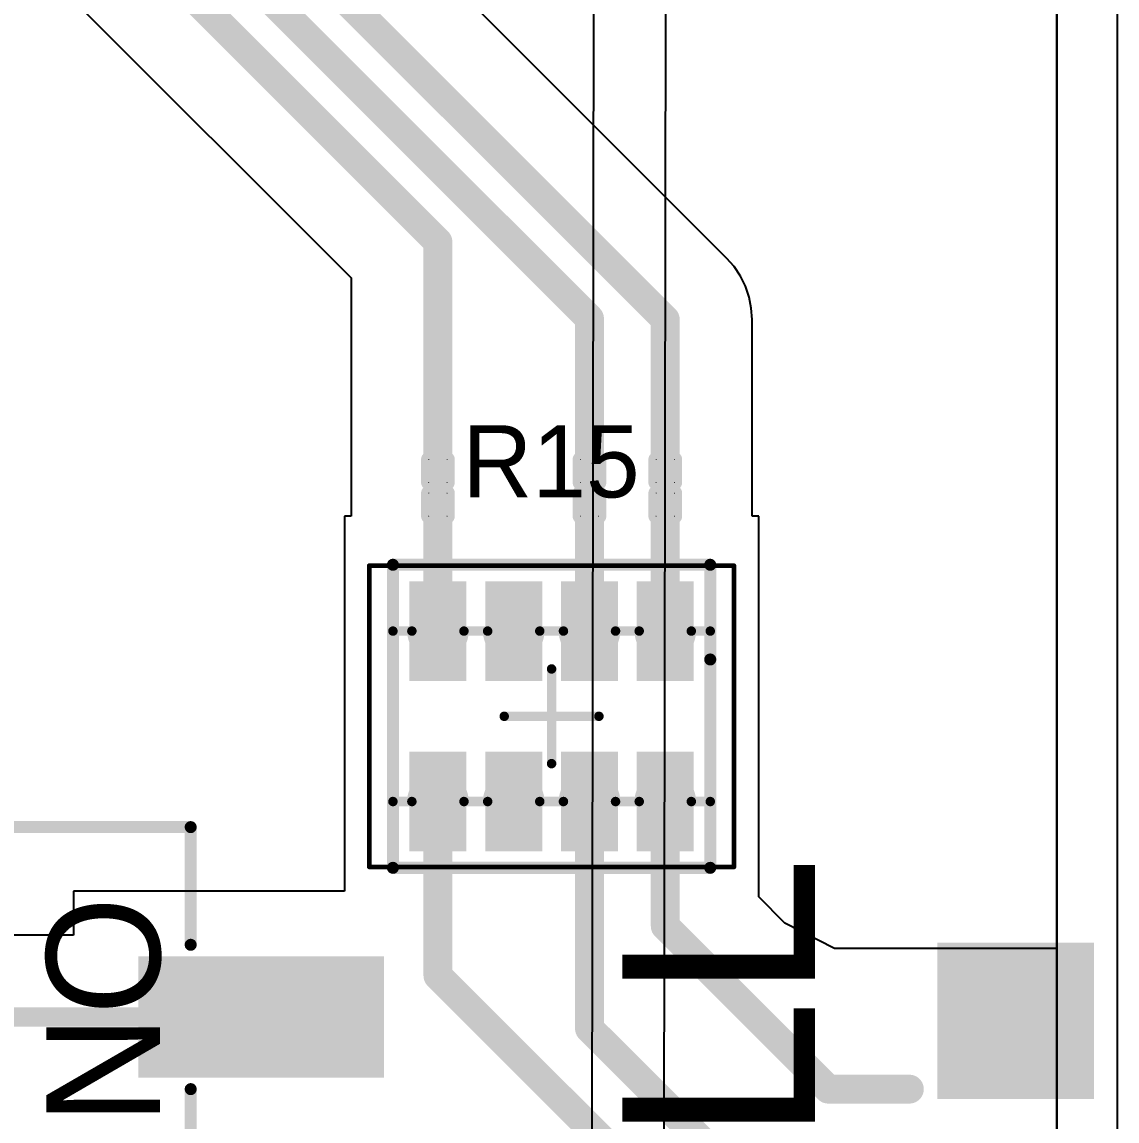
# Model space of a CAD drawing. Header units: millimetres. Extents: x 5.97 to 14.78, y 3.86 to 11.35.
# Drawn here: x 12.4099 to 12.865, y 7.3617 to 7.8187 of the extents above; entities that cross this region are included whole.
import ezdxf

# ---------------------------------------------------------------- set-up
doc = ezdxf.new("R2010")
doc.units = ezdxf.units.MM
doc.header["$MEASUREMENT"] = 0
for name, color, linetype in [('BottomLayer', 5, 'Continuous'), ('Mechanical13', 56, 'Continuous'), ('Mechanical15', 56, 'Continuous'), ('MidLayer1', 16, 'Continuous'), ('MidLayer2', 76, 'Continuous'), ('MultiLayer', 9, 'Continuous'), ('TopLayer', 1, 'Continuous'), ('TopOverlay', 2, 'Continuous'), ('TopPaste', 8, 'Continuous'), ('TopSolder', 216, 'Continuous')]:
    doc.layers.add(name, color=color, linetype=linetype)

# ---------------------------------------------------------------- blocks, each defined once
blk = doc.blocks.new('219_3MST_142')
at = {"layer": 'TopLayer'}
for points in [[(-0.0777559, 0.1212599), (-0.0777559, 0.2173229), (-0.1222441, 0.1212599), (-0.1222441, 0.2173229)], [(0.0222441, 0.1212599), (0.0222441, 0.2173229), (-0.0222441, 0.1212599), (-0.0222441, 0.2173229)], [(0.1222441, 0.1212599), (0.1222441, 0.2173229), (0.0777559, 0.1212599), (0.0777559, 0.2173229)], [(-0.0777559, -0.2173228), (-0.0777559, -0.1212598), (-0.1222441, -0.2173228), (-0.1222441, -0.1212598)], [(0.0222441, -0.2173228), (0.0222441, -0.1212598), (-0.0222441, -0.2173228), (-0.0222441, -0.1212598)], [(0.1222441, -0.2173228), (0.1222441, -0.1212598), (0.0777559, -0.2173228), (0.0777559, -0.1212598)]]:
    blk.add_solid(points, dxfattribs=at)
at = {"layer": 'TopOverlay', "const_width": 0.005}
for points in [[(-0.1789291, 0.1400001), (-0.1789291, -0.1399999)], [(-0.1789291, 0.1400001), (-0.13, 0.1400001)], [(-0.07, 0.1400088), (-0.03, 0.1400088)], [(0.03, 0.1400001), (0.07, 0.1400001)], [(0.1349122, 0.1400001), (0.1838583, 0.1400001)], [(0.1838583, 0.1400001), (0.1838583, -0.1417322)], [(-0.1789291, -0.1399999), (-0.13, -0.1399999)], [(-0.07, -0.1399999), (-0.03, -0.1399999)], [(0.03, -0.1399999), (0.07, -0.1399999)], [(0.1349122, -0.1417322), (0.1838583, -0.1417322)]]:
    blk.add_lwpolyline(points, dxfattribs=at)
at = {"layer": 'TopOverlay', "const_width": 0.0025}
for points in [[(-0.1801791, 0.1400001, 1), (-0.1776791, 0.1400001, 1)], [(-0.1801791, 0.1400001, 1), (-0.1776791, 0.1400001, 1)], [(-0.13125, 0.1400001, 1), (-0.12875, 0.1400001, 1)], [(-0.07125, 0.1400088, 1), (-0.06875, 0.1400088, 1)], [(-0.03125, 0.1400088, 1), (-0.02875, 0.1400088, 1)], [(0.02875, 0.1400001, 1), (0.03125, 0.1400001, 1)], [(0.06875, 0.1400001, 1), (0.07125, 0.1400001, 1)], [(0.1336622, 0.1400001, 1), (0.1361622, 0.1400001, 1)], [(0.1826083, 0.1400001, 1), (0.1851083, 0.1400001, 1)], [(0.1826083, 0.1400001, 1), (0.1851083, 0.1400001, 1)], [(-0.1801791, -0.1399999, 1), (-0.1776791, -0.1399999, 1)], [(-0.1801791, -0.1399999, 1), (-0.1776791, -0.1399999, 1)], [(-0.13125, -0.1399999, 1), (-0.12875, -0.1399999, 1)], [(-0.07125, -0.1399999, 1), (-0.06875, -0.1399999, 1)], [(-0.03125, -0.1399999, 1), (-0.02875, -0.1399999, 1)], [(0.02875, -0.1399999, 1), (0.03125, -0.1399999, 1)], [(0.06875, -0.1399999, 1), (0.07125, -0.1399999, 1)], [(0.1336622, -0.1417322, 1), (0.1361622, -0.1417322, 1)], [(0.1826083, -0.1417322, 1), (0.1851083, -0.1417322, 1)], [(0.1826083, -0.1417322, 1), (0.1851083, -0.1417322, 1)]]:
    blk.add_lwpolyline(points, format="xyb", close=True, dxfattribs=at)
at = {"layer": 'TopPaste'}
for points in [[(-0.0747559, 0.1182599), (-0.0747559, 0.2203229), (-0.1252441, 0.1182599), (-0.1252441, 0.2203229)], [(0.0252441, 0.1182599), (0.0252441, 0.2203229), (-0.0252441, 0.1182599), (-0.0252441, 0.2203229)], [(0.1252441, 0.1182599), (0.1252441, 0.2203229), (0.0747559, 0.1182599), (0.0747559, 0.2203229)], [(-0.0747559, -0.2203228), (-0.0747559, -0.1182598), (-0.1252441, -0.2203228), (-0.1252441, -0.1182598)], [(0.0252441, -0.2203228), (0.0252441, -0.1182598), (-0.0252441, -0.2203228), (-0.0252441, -0.1182598)], [(0.1252441, -0.2203228), (0.1252441, -0.1182598), (0.0747559, -0.2203228), (0.0747559, -0.1182598)]]:
    blk.add_solid(points, dxfattribs=at)
at = {"layer": 'TopSolder'}
for points in [[(-0.0752559, 0.1187599), (-0.0752559, 0.2198229), (-0.1247441, 0.1187599), (-0.1247441, 0.2198229)], [(0.0247441, 0.1187599), (0.0247441, 0.2198229), (-0.0247441, 0.1187599), (-0.0247441, 0.2198229)], [(0.1247441, 0.1187599), (0.1247441, 0.2198229), (0.0752559, 0.1187599), (0.0752559, 0.2198229)], [(-0.0752559, -0.2198228), (-0.0752559, -0.1187598), (-0.1247441, -0.2198228), (-0.1247441, -0.1187598)], [(0.0247441, -0.2198228), (0.0247441, -0.1187598), (-0.0247441, -0.2198228), (-0.0247441, -0.1187598)], [(0.1247441, -0.2198228), (0.1247441, -0.1187598), (0.0752559, -0.2198228), (0.0752559, -0.1187598)]]:
    blk.add_solid(points, dxfattribs=at)
at = {"layer": 'TopOverlay'}
for s, p in [('ON', (-0.15, 0.0800001)), ('1', (-0.11, -0.0999999)), ('3', (0.0893701, -0.0999999))]:
    blk.add_text(s, height=0.0472441, dxfattribs=at).set_placement(p)
blk = doc.blocks.new('0603R_4CC_158')
at = {"layer": 'Mechanical13', "const_width": 0.003937}
for points in [[(-0.0354331, 0.0659449), (-0.0354331, 0.0580709)], [(-0.0354331, 0.0659449), (0.035433, 0.0659449)], [(0.035433, 0.0659449), (0.035433, 0.0580709)], [(-0.0354331, 0.0364173), (-0.0354331, 0.0265748)], [(0.035433, 0.0364173), (0.035433, 0.0265748)], [(-0.0354331, 0.0049213), (-0.0354331, -0.0049213)], [(0.035433, 0.0049213), (0.035433, -0.0049213)], [(-0.0354331, -0.0265748), (-0.0354331, -0.0364173)], [(0.035433, -0.0265748), (0.035433, -0.0364173)], [(-0.0354331, -0.0580709), (-0.0354331, -0.0659449)], [(0.035433, -0.0580709), (0.035433, -0.0659449)], [(-0.0354331, -0.0659449), (0.035433, -0.0659449)]]:
    blk.add_lwpolyline(points, dxfattribs=at)
at = {"layer": 'Mechanical13', "const_width": 0.0019685}
for points in [[(-0.0364173, 0.0659449, 1), (-0.0344489, 0.0659449, 1)], [(-0.0364173, 0.0659449, 1), (-0.0344489, 0.0659449, 1)], [(0.0344488, 0.0659449, 1), (0.0364172, 0.0659449, 1)], [(0.0344488, 0.0659449, 1), (0.0364172, 0.0659449, 1)], [(-0.0364173, 0.0580709, 1), (-0.0344489, 0.0580709, 1)], [(-0.0364173, 0.0580709, 1), (-0.0344489, 0.0580709, 1)], [(0.0344488, 0.0580709, 1), (0.0364172, 0.0580709, 1)], [(0.0344488, 0.0580709, 1), (0.0364172, 0.0580709, 1)], [(-0.0364173, 0.0364173, 1), (-0.0344489, 0.0364173, 1)], [(-0.0364173, 0.0364173, 1), (-0.0344489, 0.0364173, 1)], [(0.0344488, 0.0364173, 1), (0.0364172, 0.0364173, 1)], [(0.0344488, 0.0364173, 1), (0.0364172, 0.0364173, 1)], [(-0.0364173, 0.0265748, 1), (-0.0344489, 0.0265748, 1)], [(-0.0364173, 0.0265748, 1), (-0.0344489, 0.0265748, 1)], [(0.0344488, 0.0265748, 1), (0.0364172, 0.0265748, 1)], [(0.0344488, 0.0265748, 1), (0.0364172, 0.0265748, 1)], [(-0.0364173, 0.0049213, 1), (-0.0344489, 0.0049213, 1)], [(-0.0364173, 0.0049212, 1), (-0.0344489, 0.0049212, 1)], [(0.0344488, 0.0049213, 1), (0.0364172, 0.0049213, 1)], [(0.0344488, 0.0049212, 1), (0.0364172, 0.0049212, 1)], [(-0.0364173, -0.0049212, 1), (-0.0344489, -0.0049212, 1)], [(-0.0364173, -0.0049213, 1), (-0.0344489, -0.0049213, 1)], [(0.0344488, -0.0049212, 1), (0.0364172, -0.0049212, 1)], [(0.0344488, -0.0049213, 1), (0.0364172, -0.0049213, 1)], [(-0.0364173, -0.0265748, 1), (-0.0344489, -0.0265748, 1)], [(-0.0364173, -0.0265748, 1), (-0.0344489, -0.0265748, 1)], [(0.0344488, -0.0265748, 1), (0.0364172, -0.0265748, 1)], [(0.0344488, -0.0265748, 1), (0.0364172, -0.0265748, 1)], [(-0.0364173, -0.0364173, 1), (-0.0344489, -0.0364173, 1)], [(-0.0364173, -0.0364173, 1), (-0.0344489, -0.0364173, 1)], [(0.0344488, -0.0364173, 1), (0.0364172, -0.0364173, 1)], [(0.0344488, -0.0364173, 1), (0.0364172, -0.0364173, 1)], [(-0.0364173, -0.0580709, 1), (-0.0344489, -0.0580709, 1)], [(-0.0364173, -0.0580709, 1), (-0.0344489, -0.0580709, 1)], [(0.0344488, -0.0580709, 1), (0.0364172, -0.0580709, 1)], [(0.0344488, -0.0580709, 1), (0.0364172, -0.0580709, 1)], [(-0.0364173, -0.0659449, 1), (-0.0344489, -0.0659449, 1)], [(-0.0364173, -0.0659449, 1), (-0.0344489, -0.0659449, 1)], [(0.0344488, -0.0659449, 1), (0.0364172, -0.0659449, 1)], [(0.0344488, -0.0659449, 1), (0.0364172, -0.0659449, 1)]]:
    blk.add_lwpolyline(points, format="xyb", close=True, dxfattribs=at)
at = {"layer": 'Mechanical13', "const_width": 0.003937}
for points in [[(-0.0354331, 0.0580709, -0.9999999999992556), (-0.0354331, 0.0364173)], [(0.035433, 0.0364173, -0.9999999999992556), (0.035433, 0.0580709)], [(-0.0354331, 0.0265748, -0.9999999999992556), (-0.0354331, 0.0049212)], [(0.035433, 0.0049212, -0.9999999999992556), (0.035433, 0.0265748)], [(-0.0354331, -0.0049212, -0.9999999999992556), (-0.0354331, -0.0265748)], [(0.035433, -0.0265748, -0.9999999999992556), (0.035433, -0.0049212)], [(-0.0354331, -0.0364173, -0.9999999999992556), (-0.0354331, -0.0580709)], [(0.035433, -0.0580709, -0.9999999999992556), (0.035433, -0.0364173)]]:
    blk.add_lwpolyline(points, format="xyb", dxfattribs=at)
at = {"layer": 'Mechanical15'}
for points, const_width in [([(-0.0625985, 0.0757874), (0.0625984, 0.0757874)], 0.0019685), ([(-0.0625985, 0.0757874), (-0.0625985, -0.0757874)], 0.0019685), ([(0.0625984, 0.0757874), (0.0625984, -0.0757874)], 0.0019685), ([(0, 0.019685), (0, -0.019685)], 0.003937), ([(-0.0196851, 0), (0.019685, 0)], 0.003937), ([(-0.0625985, -0.0757874), (0.0625984, -0.0757874)], 0.0019685)]:
    blk.add_lwpolyline(points, dxfattribs=dict(at, const_width=const_width))
for points, const_width in [([(-0.0630906, 0.0757874, 1), (-0.0621064, 0.0757874, 1)], 0.0009842), ([(-0.0630906, 0.0757874, 1), (-0.0621064, 0.0757874, 1)], 0.0009842), ([(0.0621063, 0.0757874, 1), (0.0630905, 0.0757874, 1)], 0.0009842), ([(0.0621063, 0.0757874, 1), (0.0630905, 0.0757874, 1)], 0.0009842), ([(-0.0009842, 0.019685, 1), (0.0009842, 0.019685, 1)], 0.0019685), ([(-0.0206693, 0, 1), (-0.0187009, 0, 1)], 0.0019685), ([(0.0187008, 0, 1), (0.0206692, 0, 1)], 0.0019685), ([(-0.0009842, -0.019685, 1), (0.0009842, -0.019685, 1)], 0.0019685), ([(-0.0630906, -0.0757874, 1), (-0.0621064, -0.0757874, 1)], 0.0009842), ([(-0.0630906, -0.0757874, 1), (-0.0621064, -0.0757874, 1)], 0.0009842), ([(0.0621063, -0.0757874, 1), (0.0630905, -0.0757874, 1)], 0.0009842), ([(0.0621063, -0.0757874, 1), (0.0630905, -0.0757874, 1)], 0.0009842)]:
    blk.add_lwpolyline(points, format="xyb", close=True, dxfattribs=dict(at, const_width=const_width))
at = {"layer": 'TopLayer'}
for points in [[(-0.0177166, 0.0383859), (-0.0177166, 0.0561023), (-0.0531496, 0.0383859), (-0.0531496, 0.0561023)], [(0.0531495, 0.0383859), (0.0531495, 0.0561023), (0.0177165, 0.0383859), (0.0177165, 0.0561023)], [(-0.0177166, 0.0068898), (-0.0177166, 0.0246062), (-0.0531496, 0.0068898), (-0.0531496, 0.0246062)], [(0.0531495, 0.0068898), (0.0531495, 0.0246062), (0.0177165, 0.0068898), (0.0177165, 0.0246062)], [(-0.0177166, -0.0246062), (-0.0177166, -0.0068898), (-0.0531496, -0.0246062), (-0.0531496, -0.0068898)], [(0.0531495, -0.0246062), (0.0531495, -0.0068898), (0.0177165, -0.0246062), (0.0177165, -0.0068898)], [(-0.0177166, -0.0561023), (-0.0177166, -0.0383859), (-0.0531496, -0.0561023), (-0.0531496, -0.0383859)], [(0.0531495, -0.0561023), (0.0531495, -0.0383859), (0.0177165, -0.0561023), (0.0177165, -0.0383859)]]:
    blk.add_solid(points, dxfattribs=at)
at = {"layer": 'TopOverlay', "const_width": 0.005}
for points in [[(-0.0629921, 0.0659449), (-0.023622, 0.0659449)], [(-0.0629921, 0.0659449), (-0.0629921, -0.0659449)], [(-0.023622, 0.0659449), (0.0629921, 0.0659449)], [(0.0629921, 0.0659449), (0.0629921, -0.0659449)], [(-0.0629921, -0.0659449), (0.0629921, -0.0659449)]]:
    blk.add_lwpolyline(points, dxfattribs=at)
at = {"layer": 'TopOverlay', "const_width": 0.0025}
for points in [[(-0.0642421, 0.0659449, 1), (-0.0617421, 0.0659449, 1)], [(-0.0642421, 0.0659449, 1), (-0.0617421, 0.0659449, 1)], [(-0.024872, 0.0659449, 1), (-0.022372, 0.0659449, 1)], [(-0.024872, 0.0659449, 1), (-0.022372, 0.0659449, 1)], [(0.0617421, 0.0659449, 1), (0.0642421, 0.0659449, 1)], [(0.0617421, 0.0659449, 1), (0.0642421, 0.0659449, 1)], [(-0.0642421, -0.0659449, 1), (-0.0617421, -0.0659449, 1)], [(-0.0642421, -0.0659449, 1), (-0.0617421, -0.0659449, 1)], [(0.0617421, -0.0659449, 1), (0.0642421, -0.0659449, 1)], [(0.0617421, -0.0659449, 1), (0.0642421, -0.0659449, 1)]]:
    blk.add_lwpolyline(points, format="xyb", close=True, dxfattribs=at)
at = {"layer": 'TopPaste'}
for points in [[(-0.0147166, 0.0353859), (-0.0147166, 0.0591023), (-0.0561496, 0.0353859), (-0.0561496, 0.0591023)], [(0.0561495, 0.0353859), (0.0561495, 0.0591023), (0.0147165, 0.0353859), (0.0147165, 0.0591023)], [(-0.0147166, 0.0038898), (-0.0147166, 0.0276062), (-0.0561496, 0.0038898), (-0.0561496, 0.0276062)], [(0.0561495, 0.0038898), (0.0561495, 0.0276062), (0.0147165, 0.0038898), (0.0147165, 0.0276062)], [(-0.0147166, -0.0276062), (-0.0147166, -0.0038898), (-0.0561496, -0.0276062), (-0.0561496, -0.0038898)], [(0.0561495, -0.0276062), (0.0561495, -0.0038898), (0.0147165, -0.0276062), (0.0147165, -0.0038898)], [(-0.0147166, -0.0591023), (-0.0147166, -0.0353859), (-0.0561496, -0.0591023), (-0.0561496, -0.0353859)], [(0.0561495, -0.0591023), (0.0561495, -0.0353859), (0.0147165, -0.0591023), (0.0147165, -0.0353859)]]:
    blk.add_solid(points, dxfattribs=at)
at = {"layer": 'TopSolder'}
for points in [[(-0.0152166, 0.0358859), (-0.0152166, 0.0586023), (-0.0556496, 0.0358859), (-0.0556496, 0.0586023)], [(0.0556495, 0.0358859), (0.0556495, 0.0586023), (0.0152165, 0.0358859), (0.0152165, 0.0586023)], [(-0.0152166, 0.0043898), (-0.0152166, 0.0271062), (-0.0556496, 0.0043898), (-0.0556496, 0.0271062)], [(0.0556495, 0.0043898), (0.0556495, 0.0271062), (0.0152165, 0.0043898), (0.0152165, 0.0271062)], [(-0.0152166, -0.0271062), (-0.0152166, -0.0043898), (-0.0556496, -0.0271062), (-0.0556496, -0.0043898)], [(0.0556495, -0.0271062), (0.0556495, -0.0043898), (0.0152165, -0.0271062), (0.0152165, -0.0043898)], [(-0.0152166, -0.0586023), (-0.0152166, -0.0358859), (-0.0556496, -0.0586023), (-0.0556496, -0.0358859)], [(0.0556495, -0.0586023), (0.0556495, -0.0358859), (0.0152165, -0.0586023), (0.0152165, -0.0358859)]]:
    blk.add_solid(points, dxfattribs=at)
blk = doc.blocks.new('SMD_2_LED_3MM_X_2_MM_BLU_190')
at = {"layer": 'TopLayer'}
for points in [[(-0.1279527, -0.0216535), (-0.0688977, -0.0216535), (-0.1279527, 0.0374015), (-0.0688977, 0.0374015)], [(0.1279527, 0.0374015), (0.0688977, 0.0374015), (0.1279527, -0.0216535), (0.0688977, -0.0216535)], [(0.0177165, -0.0098425), (0.0177165, 0.0255905), (-0.0177165, -0.0098425), (-0.0177165, 0.0255905)]]:
    blk.add_solid(points, dxfattribs=at)
at = {"layer": 'TopOverlay'}
for p, q in [((0.023622, 0), (0.023622, 0.0314961)), ((0.023622, 0.0314961), (0.0314961, 0.0314961)), ((0.0314961, 0.0314961), (0.0314961, -0.015748)), ((0.007874, -0.015748), (0.007874, 0)), ((0.007874, 0), (0.023622, 0)), ((0.0314961, -0.015748), (0.007874, -0.015748))]:
    blk.add_line(p, q, dxfattribs=at)
at = {"layer": 'TopOverlay', "const_width": 0.005}
for points in [[(-0.0314961, 0.0314961), (-0.023622, 0.0314961)], [(0.023622, 0.0314961), (0.0314961, 0.0314961)], [(-0.0075827, -0.0511798), (0.0078646, -0.0511798)]]:
    blk.add_lwpolyline(points, dxfattribs=at)
at = {"layer": 'TopOverlay', "const_width": 0.0025}
for points in [[(-0.0327461, 0.0314961, 1), (-0.0302461, 0.0314961, 1)], [(-0.024872, 0.0314961, 1), (-0.022372, 0.0314961, 1)], [(0.022372, 0.0314961, 1), (0.024872, 0.0314961, 1)], [(0.0302461, 0.0314961, 1), (0.0327461, 0.0314961, 1)], [(-0.0387207, -0.0304573, 1), (-0.0362207, -0.0304573, 1)], [(0.036217, -0.0304635, 1), (0.038717, -0.0304635, 1)], [(-0.0088327, -0.0511798, 1), (-0.0063327, -0.0511798, 1)], [(-0.0088327, -0.0511798, 1), (-0.0063327, -0.0511798, 1)], [(0.0066146, -0.0511798, 1), (0.0091146, -0.0511798, 1)], [(0.006622, -0.0511872, 1), (0.009122, -0.0511872, 1)]]:
    blk.add_lwpolyline(points, format="xyb", close=True, dxfattribs=at)
at = {"layer": 'TopOverlay', "const_width": 0.005}
for points in [[(-0.0075827, -0.0511798, -0.3178431092659357), (-0.0374707, -0.0304573)], [(0.037467, -0.0304635, -0.3152843976517057), (0.007872, -0.0511872)]]:
    blk.add_lwpolyline(points, format="xyb", dxfattribs=at)
at = {"layer": 'TopPaste'}
for points in [[(-0.1309527, -0.0246535), (-0.0658977, -0.0246535), (-0.1309527, 0.0404015), (-0.0658977, 0.0404015)], [(0.1309527, 0.0404015), (0.0658977, 0.0404015), (0.1309527, -0.0246535), (0.0658977, -0.0246535)], [(0.0207165, -0.0128425), (0.0207165, 0.0285905), (-0.0207165, -0.0128425), (-0.0207165, 0.0285905)]]:
    blk.add_solid(points, dxfattribs=at)
at = {"layer": 'TopSolder'}
for points in [[(-0.1304527, -0.0241535), (-0.0663977, -0.0241535), (-0.1304527, 0.0399015), (-0.0663977, 0.0399015)], [(0.1304527, 0.0399015), (0.0663977, 0.0399015), (0.1304527, -0.0241535), (0.0663977, -0.0241535)], [(0.0202165, -0.0123425), (0.0202165, 0.0280905), (-0.0202165, -0.0123425), (-0.0202165, 0.0280905)]]:
    blk.add_solid(points, dxfattribs=at)
blk = doc.blocks.new('2____LP_245')
at = {"layer": 'TopLayer', "const_width": 0.0002}
for points in [[(-0.0118999, 0.0038, 1), (-0.0116999, 0.0038, 1)], [(-0.0022999, 0.0038, 1), (-0.0020999, 0.0038, 1)], [(0.0020999, 0.0038, 1), (0.0022999, 0.0038, 1)], [(0.0116999, 0.0038, 1), (0.0118999, 0.0038, 1)], [(-0.0118999, -0.0038, 1), (-0.0116999, -0.0038, 1)], [(-0.0022999, -0.0038, 1), (-0.0020999, -0.0038, 1)], [(0.0020999, -0.0038, 1), (0.0022999, -0.0038, 1)], [(0.0116999, -0.0038, 1), (0.0118999, -0.0038, 1)]]:
    blk.add_lwpolyline(points, format="xyb", close=True, dxfattribs=at)
at = {"layer": 'TopLayer'}
for points in [[(-0.0119999, -0.0038), (-0.0019999, -0.0038), (-0.0119999, 0.0038), (-0.0019999, 0.0038)], [(-0.0117999, -0.004), (-0.0021999, -0.004), (-0.0117999, 0.004), (-0.0021999, 0.004)], [(0.0019999, -0.0038), (0.0119999, -0.0038), (0.0019999, 0.0038), (0.0119999, 0.0038)], [(0.0021999, -0.004), (0.0117999, -0.004), (0.0021999, 0.004), (0.0117999, 0.004)]]:
    blk.add_solid(points, dxfattribs=at)
at = {"layer": 'TopPaste', "const_width": 0.0032}
for points in [[(-0.0133999, 0.0038, 1), (-0.0101999, 0.0038, 1)], [(-0.0037999, 0.0038, 1), (-0.0005999, 0.0038, 1)], [(0.0005999, 0.0038, 1), (0.0037999, 0.0038, 1)], [(0.0101999, 0.0038, 1), (0.0133999, 0.0038, 1)], [(-0.0133999, -0.0038, 1), (-0.0101999, -0.0038, 1)], [(-0.0037999, -0.0038, 1), (-0.0005999, -0.0038, 1)], [(0.0005999, -0.0038, 1), (0.0037999, -0.0038, 1)], [(0.0101999, -0.0038, 1), (0.0133999, -0.0038, 1)]]:
    blk.add_lwpolyline(points, format="xyb", close=True, dxfattribs=at)
at = {"layer": 'TopPaste'}
for points in [[(-0.0117999, -0.007), (-0.0021999, -0.007), (-0.0117999, 0.007), (-0.0021999, 0.007)], [(0.0021999, -0.007), (0.0117999, -0.007), (0.0021999, 0.007), (0.0117999, 0.007)], [(-0.0149999, -0.0038), (0.0010001, -0.0038), (-0.0149999, 0.0038), (0.0010001, 0.0038)], [(-0.0010001, -0.0038), (0.0149999, -0.0038), (-0.0010001, 0.0038), (0.0149999, 0.0038)]]:
    blk.add_solid(points, dxfattribs=at)
blk = doc.blocks.new('2____LP_246')
at = {"layer": 'TopLayer', "const_width": 0.0002}
for points in [[(-0.0118999, 0.0038, 1), (-0.0116999, 0.0038, 1)], [(-0.0022999, 0.0038, 1), (-0.0020999, 0.0038, 1)], [(0.0020999, 0.0038, 1), (0.0022999, 0.0038, 1)], [(0.0116999, 0.0038, 1), (0.0118999, 0.0038, 1)], [(-0.0118999, -0.0038, 1), (-0.0116999, -0.0038, 1)], [(-0.0022999, -0.0038, 1), (-0.0020999, -0.0038, 1)], [(0.0020999, -0.0038, 1), (0.0022999, -0.0038, 1)], [(0.0116999, -0.0038, 1), (0.0118999, -0.0038, 1)]]:
    blk.add_lwpolyline(points, format="xyb", close=True, dxfattribs=at)
at = {"layer": 'TopLayer'}
for points in [[(-0.0119999, -0.0038), (-0.0019999, -0.0038), (-0.0119999, 0.0038), (-0.0019999, 0.0038)], [(-0.0117999, -0.004), (-0.0021999, -0.004), (-0.0117999, 0.004), (-0.0021999, 0.004)], [(0.0019999, -0.0038), (0.0119999, -0.0038), (0.0019999, 0.0038), (0.0119999, 0.0038)], [(0.0021999, -0.004), (0.0117999, -0.004), (0.0021999, 0.004), (0.0117999, 0.004)]]:
    blk.add_solid(points, dxfattribs=at)
at = {"layer": 'TopPaste', "const_width": 0.0032}
for points in [[(-0.0133999, 0.0038, 1), (-0.0101999, 0.0038, 1)], [(-0.0037999, 0.0038, 1), (-0.0005999, 0.0038, 1)], [(0.0005999, 0.0038, 1), (0.0037999, 0.0038, 1)], [(0.0101999, 0.0038, 1), (0.0133999, 0.0038, 1)], [(-0.0133999, -0.0038, 1), (-0.0101999, -0.0038, 1)], [(-0.0037999, -0.0038, 1), (-0.0005999, -0.0038, 1)], [(0.0005999, -0.0038, 1), (0.0037999, -0.0038, 1)], [(0.0101999, -0.0038, 1), (0.0133999, -0.0038, 1)]]:
    blk.add_lwpolyline(points, format="xyb", close=True, dxfattribs=at)
at = {"layer": 'TopPaste'}
for points in [[(-0.0117999, -0.007), (-0.0021999, -0.007), (-0.0117999, 0.007), (-0.0021999, 0.007)], [(0.0021999, -0.007), (0.0117999, -0.007), (0.0021999, 0.007), (0.0117999, 0.007)], [(-0.0149999, -0.0038), (0.0010001, -0.0038), (-0.0149999, 0.0038), (0.0010001, 0.0038)], [(-0.0010001, -0.0038), (0.0149999, -0.0038), (-0.0010001, 0.0038), (0.0149999, 0.0038)]]:
    blk.add_solid(points, dxfattribs=at)
blk = doc.blocks.new('2____LP_247')
at = {"layer": 'TopLayer', "const_width": 0.0002}
for points in [[(-0.0119, 0.0038, 1), (-0.0117, 0.0038, 1)], [(-0.0023, 0.0038, 1), (-0.0021, 0.0038, 1)], [(0.0021, 0.0038, 1), (0.0023, 0.0038, 1)], [(0.0117, 0.0038, 1), (0.0119, 0.0038, 1)], [(-0.0119, -0.0038, 1), (-0.0117, -0.0038, 1)], [(-0.0023, -0.0038, 1), (-0.0021, -0.0038, 1)], [(0.0021, -0.0038, 1), (0.0023, -0.0038, 1)], [(0.0117, -0.0038, 1), (0.0119, -0.0038, 1)]]:
    blk.add_lwpolyline(points, format="xyb", close=True, dxfattribs=at)
at = {"layer": 'TopLayer'}
for points in [[(-0.012, -0.0038), (-0.002, -0.0038), (-0.012, 0.0038), (-0.002, 0.0038)], [(-0.0118, -0.004), (-0.0022, -0.004), (-0.0118, 0.004), (-0.0022, 0.004)], [(0.002, -0.0038), (0.012, -0.0038), (0.002, 0.0038), (0.012, 0.0038)], [(0.0022, -0.004), (0.0118, -0.004), (0.0022, 0.004), (0.0118, 0.004)]]:
    blk.add_solid(points, dxfattribs=at)
at = {"layer": 'TopPaste', "const_width": 0.0032}
for points in [[(-0.0134, 0.0038, 1), (-0.0102, 0.0038, 1)], [(-0.0038, 0.0038, 1), (-0.0006, 0.0038, 1)], [(0.0006, 0.0038, 1), (0.0038, 0.0038, 1)], [(0.0102, 0.0038, 1), (0.0134, 0.0038, 1)], [(-0.0134, -0.0038, 1), (-0.0102, -0.0038, 1)], [(-0.0038, -0.0038, 1), (-0.0006, -0.0038, 1)], [(0.0006, -0.0038, 1), (0.0038, -0.0038, 1)], [(0.0102, -0.0038, 1), (0.0134, -0.0038, 1)]]:
    blk.add_lwpolyline(points, format="xyb", close=True, dxfattribs=at)
at = {"layer": 'TopPaste'}
for points in [[(-0.0118, -0.007), (-0.0022, -0.007), (-0.0118, 0.007), (-0.0022, 0.007)], [(0.0022, -0.007), (0.0118, -0.007), (0.0022, 0.007), (0.0118, 0.007)], [(-0.015, -0.0038), (0.001, -0.0038), (-0.015, 0.0038), (0.001, 0.0038)], [(-0.001, -0.0038), (0.015, -0.0038), (-0.001, 0.0038), (0.015, 0.0038)]]:
    blk.add_solid(points, dxfattribs=at)

msp = doc.modelspace()

# ---------------------------------------------------------------- linework, layer by layer
at = {"layer": 'BottomLayer'}
for p, q in [((12.8400006, 8.0804826), (12.84, 5.8663727)), ((12.6765944, 7.1727809), (12.6774992, 7.857501)), ((12.6473899, 7.8450526), (12.6465016, 7.1728208))]:
    msp.add_line(p, q, dxfattribs=at)
at = {"layer": 'MidLayer1'}
msp.add_line((12.8400004, 8.1131533), (12.8400001, 6.1741399), dxfattribs=at)
at = {"layer": 'MidLayer2'}
msp.add_line((12.8400008, 7.9206146), (12.84, 5.9373054), dxfattribs=at)
at = {"layer": 'MultiLayer'}
for p, q in [((12.8399999, 5.6649999), (12.840001, 8.4300004)), ((12.8650013, 8.4300003), (12.8650005, 5.6649998))]:
    msp.add_line(p, q, dxfattribs=at)
at = {"layer": 'TopLayer'}
for p, q in [((12.8400009, 8.0547957), (12.8400006, 7.4334251)), ((12.7027544, 7.7204916), (12.4707836, 7.9524624)), ((12.3789524, 7.8800268), (12.5466788, 7.7123003)), ((12.705866, 7.7169437), (12.7027544, 7.7204916)), ((12.7084878, 7.7130198), (12.705866, 7.7169437)), ((12.710575, 7.7087874), (12.7084878, 7.7130198)), ((12.5466788, 7.7123003), (12.5466788, 7.632)), ((12.7120919, 7.7043187), (12.710575, 7.7087874)), ((12.7130126, 7.6996903), (12.7120919, 7.7043187)), ((12.7133212, 7.6949812), (12.7130126, 7.6996903)), ((12.7133212, 7.6319999), (12.7133212, 7.6949812)), ((12.5466788, 7.632), (12.5466788, 7.6131495)), ((12.7133212, 7.6131495), (12.7133212, 7.6319999)), ((12.5466788, 7.6131495), (12.5438977, 7.6131495)), ((12.5438977, 7.6131495), (12.5438977, 7.5177165)), ((12.7161023, 7.6131495), (12.7133212, 7.6131495)), ((12.7161023, 7.5177165), (12.7161023, 7.6131495)), ((12.5438977, 7.5177165), (12.5438977, 7.4572441)), ((12.7161023, 7.4549185), (12.7161023, 7.5177165)), ((12.5438977, 7.4572441), (12.4312598, 7.4572441)), ((12.4312598, 7.4572441), (12.4312598, 7.439073)), ((12.726991, 7.4440298), (12.7161023, 7.4549185)), ((12.7475986, 7.4334253), (12.726991, 7.4440298)), ((12.4312598, 7.439073), (12.3821127, 7.439073)), ((12.7475986, 7.4334252), (12.7475986, 7.4334253)), ((12.7475987, 7.4334251), (12.7475986, 7.4334252)), ((12.8400006, 7.4334251), (12.7475987, 7.4334251))]:
    msp.add_line(p, q, dxfattribs=at)
for points, const_width in [([(12.4161212, 7.956104), (12.677244, 7.6949812)], 0.012), ([(12.4050086, 7.936104), (12.645748, 7.6953646)], 0.012), ([(12.393896, 7.916104), (12.582756, 7.727244)], 0.012), ([(12.582756, 7.632), (12.582756, 7.727244)], 0.012), ([(12.645748, 7.6319999), (12.645748, 7.6953646)], 0.012), ([(12.677244, 7.6319999), (12.677244, 7.6949812)], 0.012), ([(12.582756, 7.5654331), (12.582756, 7.632)], 0.012), ([(12.645748, 7.565433), (12.645748, 7.6319999)], 0.012), ([(12.677244, 7.5654331), (12.677244, 7.6319999)], 0.012), ([(12.677244, 7.5654331), (12.6772441, 7.565433)], 0.012), ([(12.5827559, 7.4221592), (12.5827559, 7.4945669)], 0.012), ([(12.645748, 7.400182), (12.645748, 7.4945669)], 0.012), ([(12.6772441, 7.4427559), (12.6772441, 7.4945669)], 0.012), ([(12.6772441, 7.4427559), (12.745, 7.375)], 0.012), ([(12.5827559, 7.4221592), (12.685, 7.3199151)], 0.012), ([(12.3679992, 7.405), (12.5092913, 7.405)], 0.008), ([(12.645748, 7.400182), (12.705, 7.34093)], 0.012), ([(12.745, 7.375), (12.7787008, 7.375)], 0.012)]:
    msp.add_lwpolyline(points, dxfattribs=dict(at, const_width=const_width))
for points, const_width in [([(12.579756, 7.727244, 1), (12.585756, 7.727244, 1)], 0.006), ([(12.579756, 7.727244, 1), (12.585756, 7.727244, 1)], 0.006), ([(12.642748, 7.6953646, 1), (12.648748, 7.6953646, 1)], 0.006), ([(12.642748, 7.6953646, 1), (12.648748, 7.6953646, 1)], 0.006), ([(12.674244, 7.6949812, 1), (12.680244, 7.6949812, 1)], 0.006), ([(12.674244, 7.6949812, 1), (12.680244, 7.6949812, 1)], 0.006), ([(12.579756, 7.632, 1), (12.585756, 7.632, 1)], 0.006), ([(12.579756, 7.632, 1), (12.585756, 7.632, 1)], 0.006), ([(12.642748, 7.6319999, 1), (12.648748, 7.6319999, 1)], 0.006), ([(12.642748, 7.6319999, 1), (12.648748, 7.6319999, 1)], 0.006), ([(12.674244, 7.6319999, 1), (12.680244, 7.6319999, 1)], 0.006), ([(12.674244, 7.6319999, 1), (12.680244, 7.6319999, 1)], 0.006), ([(12.579756, 7.5654331, 1), (12.585756, 7.5654331, 1)], 0.006), ([(12.642748, 7.565433, 1), (12.648748, 7.565433, 1)], 0.006), ([(12.674244, 7.5654331, 1), (12.680244, 7.5654331, 1)], 0.006), ([(12.674244, 7.5654331, 1), (12.680244, 7.5654331, 1)], 0.006), ([(12.6742441, 7.565433, 1), (12.6802441, 7.565433, 1)], 0.006), ([(12.5797559, 7.4945669, 1), (12.5857559, 7.4945669, 1)], 0.006), ([(12.642748, 7.4945669, 1), (12.648748, 7.4945669, 1)], 0.006), ([(12.6742441, 7.4945669, 1), (12.6802441, 7.4945669, 1)], 0.006), ([(12.6742441, 7.4427559, 1), (12.6802441, 7.4427559, 1)], 0.006), ([(12.6742441, 7.4427559, 1), (12.6802441, 7.4427559, 1)], 0.006), ([(12.5797559, 7.4221592, 1), (12.5857559, 7.4221592, 1)], 0.006), ([(12.5797559, 7.4221592, 1), (12.5857559, 7.4221592, 1)], 0.006), ([(12.5072913, 7.405, 1), (12.5112913, 7.405, 1)], 0.004), ([(12.642748, 7.400182, 1), (12.648748, 7.400182, 1)], 0.006), ([(12.642748, 7.400182, 1), (12.648748, 7.400182, 1)], 0.006), ([(12.742, 7.375, 1), (12.748, 7.375, 1)], 0.006), ([(12.742, 7.375, 1), (12.748, 7.375, 1)], 0.006), ([(12.7757008, 7.375, 1), (12.7817008, 7.375, 1)], 0.006)]:
    msp.add_lwpolyline(points, format="xyb", close=True, dxfattribs=dict(at, const_width=const_width))

# ---------------------------------------------------------------- block references
at = {"rotation": 270}
for name, p in [('2____LP_247', (12.582756, 7.625)), ('2____LP_246', (12.645748, 7.625)), ('2____LP_245', (12.677244, 7.625)), ('0603R_4CC_158', (12.63, 7.53)), ('219_3MST_142', (12.34, 7.305)), ('SMD_2_LED_3MM_X_2_MM_BLU_190', (12.815, 7.305))]:
    msp.add_blockref(name, p, dxfattribs=at)

# ---------------------------------------------------------------- texts
at = {"layer": 'TopOverlay'}
msp.add_text('R15', height=0.03, dxfattribs=at).set_placement((12.593, 7.621))
msp.add_text('BALL', height=0.08, rotation=90, dxfattribs=at).set_placement((12.739408, 7.21))

doc.saveas('drawing.dxf')
